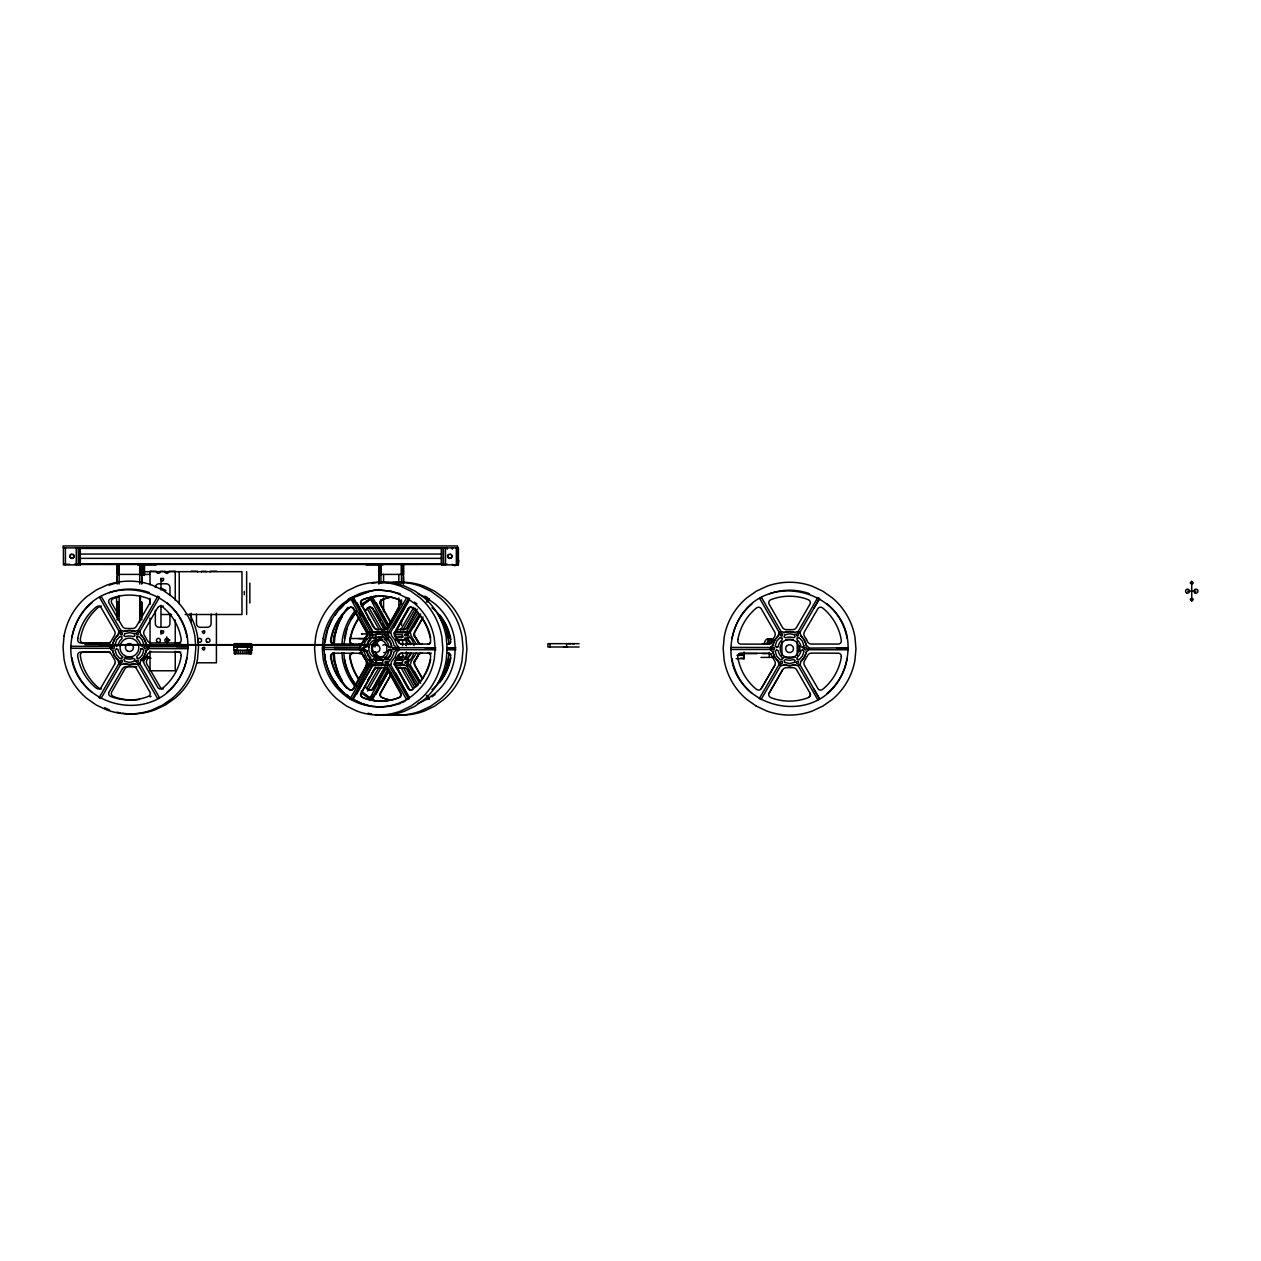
<?xml version="1.0" encoding="UTF-8"?>
<svg xmlns="http://www.w3.org/2000/svg" width="1261" height="1261" viewBox="0 0 1261 1261"><rect width="100%" height="100%" fill="white"/><g stroke="black" fill="none" stroke-linecap="round" stroke-linejoin="round"><path stroke-width="1.5" d="M117.163 576.813L117.163 583.78L117.163 564.25L117.163 574.685L119.149 574.685L119.149 564.234M139.735 564.234L139.735 574.685L141.721 574.685L141.721 564.234L141.721 583.796L141.721 576.813M378.915 576.813L378.915 583.78L378.915 564.234L378.915 574.685L380.917 574.685L380.917 564.234M401.487 564.234L401.487 574.685L403.488 574.685L403.488 564.234L403.488 583.78L403.488 576.813M550.032 646.988L550.032 643.662M566.63 646.988L566.63 643.662M744.069 658.668L744.069 652.016L744.1 658.668L736.203 658.668M71.12 646.389L71.12 648.28L110.605 648.375L110.795 645.979M148.357 646.594L148.341 648.564L187.842 648.658L187.842 646.594L148.357 646.594L148.357 648.58L148.325 646.467A3.074 3.074 0 0 0 146.497 644.639M324.55 647.508L323.179 647.397L323.179 649.399L362.38 649.714A3.121 3.011 -90 0 0 362.601 650.203M362.932 649.478L362.9 649.714A3.121 3.011 -90 0 0 363.121 650.203M396.979 649.683L396.994 647.697M780.748 665.572L778.888 664.027A3.121 3.121 0 0 1 778.51 661.915L778.573 661.678A16.992 16.992 0 0 1 772.772 651.638L772.536 651.574A3.121 3.121 0 0 1 770.676 649.714L770.912 647.082M770.676 649.714L770.534 649.179A3.121 3.121 0 0 1 772.536 645.711L772.772 645.648A16.992 16.992 0 0 1 778.573 635.607L778.51 635.371A3.121 3.121 0 0 1 779.203 632.817L779.582 632.439A3.121 3.121 0 0 1 783.585 632.439L783.759 632.612A16.992 16.992 0 0 1 795.36 632.612L795.533 632.439A3.121 3.121 0 0 1 797.535 631.698L798.087 631.745A3.121 3.121 0 0 1 799.553 632.439L799.931 632.817A3.121 3.121 0 0 1 800.609 635.371L804.329 640.115L806.583 645.711A3.074 3.074 0 0 1 808.459 647.587L808.459 649.683L847.959 649.778L847.959 647.697M324.282 647.508C324.44 630.847 332.163 614.864 344.6 603.893M324.975 642.306L327.844 628.656L332.006 619.435M364.287 647.933C361.166 653.214 360.882 643.567 364.981 650.045M372.231 636.064C369.268 627.899 366.478 641.518 372.484 633.589M372.121 647.571L372.168 647.003A9.426 9.111 -90 0 1 381.137 639.217M372.042 663.554C369.331 655.357 366.778 669.323 372.042 661.379M373.209 659.125L374.044 659.519A11.585 11.191 -90 0 0 381.689 659.519L383.265 660.449A3.121 3.011 -90 0 0 382.556 662.466L377.874 663.491L373.177 662.466A3.121 3.011 -90 0 0 372.468 660.449L373.209 659.125L376.803 659.519M383.123 663.27L375.936 662.466A3.121 3.011 -90 0 0 375.226 660.449L375.967 659.125M387.868 636.159C382.43 627.962 384.211 641.518 387.537 633.905M387.868 663.79C384.337 656.808 383.864 667.889 387.442 661.379M388.971 649.714L388.877 650.66A11.585 11.191 -90 0 1 385.062 657.517L385.046 659.393A3.121 3.011 -90 0 1 387.08 659.755L390.295 656.067L391.777 651.338A3.121 3.011 -90 0 1 390.437 649.714L388.971 649.714L391.714 649.714L391.635 650.66A11.585 11.191 -90 0 1 387.821 657.517L384.321 658.053M395.418 647.555C391.635 653.892 392.092 643.504 395.245 649.557M341.967 644.229L342.456 638.507A58.432 56.855 -90 0 1 354.893 611.112M346.933 628.672L343.875 644.229M407.429 636.174C404.056 629.381 404.166 640.225 407.208 633.605M407.902 663.901C404.229 657.328 403.946 667.384 407.004 661.394M71.909 637.388C59.283 706.775 160.446 733.429 184.342 667.51C210.256 588.083 89.184 555.644 71.909 637.388A58.432 58.432 0 0 1 91.895 602.774M333.156 644.213L333.661 638.492L337.727 625.582M334.212 644.213L334.859 636.963A66.392 64.61 -90 0 1 347.878 607.345M448.743 658.794A58.432 58.432 0 0 1 438.071 683.541L446.11 668.629L449.247 653.072M732.026 638.492C719.4 707.878 820.564 734.532 844.46 668.629C870.374 589.202 749.302 556.763 732.026 638.492A58.432 58.432 0 0 1 752.013 603.893M363.798 645.853L365.438 641.218L368.653 637.53A3.121 3.011 -90 0 0 370.687 637.893L370.671 639.768A11.585 11.191 -90 0 0 366.856 646.625L365.296 647.571A3.121 3.011 -90 0 0 363.956 645.947L366.715 645.947A3.121 3.011 -90 0 1 367.518 646.641M366.557 645.853L368.196 641.218L371.412 637.53M388.483 635.607L388.546 635.371A3.121 3.011 -90 0 0 387.884 632.817L387.505 632.439A3.121 3.011 -90 0 0 386.102 631.745L385.567 631.698A3.121 3.011 -90 0 0 383.628 632.439L383.47 632.612A16.992 16.409 -90 0 0 372.263 632.612L372.105 632.439A3.121 3.011 -90 0 0 369.631 631.745A3.074 2.979 -90 0 0 368.228 632.439L367.849 632.817A3.121 3.011 -90 0 0 367.187 635.371L367.25 635.607A16.992 16.409 -90 0 0 361.655 645.648M356.091 612.499C350.054 619.923 345.546 629.428 344.363 638.507M71.12 646.294L110.605 646.373L110.558 648.595A3.121 3.121 0 0 0 112.418 650.471L112.655 650.534A16.992 16.992 0 0 0 118.455 660.575L118.392 660.811A3.121 3.121 0 0 0 118.77 662.908L120.63 664.468M146.465 650.471L144.211 656.067L140.491 660.811A3.121 3.121 0 0 1 139.813 663.349L137.985 664.421L157.657 698.673L159.453 697.632L139.719 663.444L137.985 664.421L139.719 663.444M770.676 647.602L770.534 649.179M772.772 645.648L774.79 640.115L778.573 635.607M802.674 649.699A3.074 3.074 0 0 0 804.014 651.306L802.422 656.067L799.096 659.755A3.121 3.121 0 0 0 796.999 659.393L797.015 657.517A11.585 11.585 0 0 0 800.971 650.66L802.579 649.714M836.673 647.76L847.959 647.791L808.585 648.107A3.074 3.074 0 0 1 806.614 651.543L804.329 657.17L800.609 661.915A3.121 3.121 0 0 1 799.931 664.468L798.118 665.524A3.121 3.121 0 0 1 795.533 664.846L795.36 664.673A16.992 16.992 0 0 1 783.822 664.642L783.585 664.846A3.121 3.121 0 0 1 781.048 665.54L780.023 665.162M411.259 653.734L406.972 659.771A3.121 3.042 -90 0 0 404.923 659.408L404.923 657.533A11.585 11.27 -90 0 0 408.28 652.615M159.406 597.493L157.609 596.437L159.406 597.493L139.593 631.635L137.417 630.595A3.121 3.121 0 0 0 135.416 631.32L129.442 630.468L123.468 631.32A3.121 3.121 0 0 0 119.448 631.335L119.07 631.714A3.121 3.121 0 0 0 118.392 634.251L114.672 638.996L112.418 644.592A3.121 3.121 0 0 0 110.416 648.091M799.71 632.738L819.524 598.597L817.806 597.588L797.977 631.745L799.71 632.738L797.977 631.745M418.179 612.263L406.515 631.761L408.249 632.659L418.904 614.848M370.182 665.382L351.977 699.524L349.596 698.578L352.008 698.578M387.899 669.055L371.396 699.54L369.725 698.547L386.449 667.652M384.306 639.232L385.046 637.893A3.121 3.011 -90 0 0 387.08 637.53L390.295 641.218L391.777 645.947A3.121 3.011 -90 0 0 390.437 647.571L388.877 646.625A11.585 11.191 -90 0 0 385.062 639.768L384.306 639.232L387.821 639.768A11.585 11.191 -90 0 1 391.635 646.625M387.064 639.232L387.805 637.893A3.121 3.011 -90 0 0 388.861 637.893M387.899 627.347L399.91 605.8M404.923 639.784L404.923 637.924A3.121 3.042 -90 0 0 406.972 637.546L411.259 643.583M404.182 639.248L406.625 639.248L407.366 637.924A3.121 3.042 -90 0 0 409.415 637.546M350.337 698.547L368.937 664.846M358.124 686.583L360.031 683.163M408.438 598.597L388.435 632.644L386.717 631.745L406.783 597.588L409.557 598.597L390.469 632.644L386.954 631.745A3.121 3.011 -90 0 1 388.372 632.439L386.812 631.745A3.089 3.011 -60.9 0 1 388.23 632.439L390.642 632.817A3.121 3.011 -90 0 1 391.304 635.371L394.898 640.115L397.073 645.711A3.121 3.011 -90 0 1 398.87 647.571L398.902 647.697M375.021 664.673L374.864 664.846A3.121 3.011 -90 0 1 372.389 665.54L353.08 699.524L351.977 699.524M356.453 694.417L372.673 665.461M393.842 627.537L409.116 600.299M417.186 609.142L406.94 627.363A4.618 4.492 -90 0 1 402.558 629.633M416.713 610.797L407.413 627.363A4.618 4.492 -90 0 1 403.016 629.633L400.635 629.412M391.462 673.279L380.286 693.156A3.042 2.963 -90 0 0 381.594 697.428L383.139 697.948A52.458 51.039 -90 0 0 391.73 700.312M390.989 674.934L380.743 693.156A3.042 2.963 -90 0 0 382.067 697.428M370.718 698.547L372.641 695.126M378.426 684.881L380.349 681.476M426.454 601.875L429.292 598.612L427.369 602.017M388.735 670.6L372.389 699.54L371.396 699.54M420.638 613.934L410.061 632.659L406.515 631.761L408.328 631.761M375.731 694.433L389.192 670.6M413.403 627.552L420.134 615.636M384.731 667.132L372.594 688.585A3.058 2.963 -90 0 1 368.322 689.546L367.329 688.837A52.458 51.039 -90 0 1 364.681 686.394M385.188 667.132L373.051 688.585A3.058 2.963 -90 0 1 368.779 689.546L367.786 688.837A52.458 51.039 -90 0 1 365.138 686.394M423.018 616.976L414.601 631.824A4.492 4.382 -90 0 0 414.806 636.679L417.375 641.297A4.618 4.492 -90 0 0 421.489 644.072M422.53 618.631L415.058 631.824A4.492 4.382 -90 0 0 415.263 636.679L417.832 641.297A4.618 4.492 -90 0 0 421.946 644.072M409.683 607.455L398.208 627.347A4.618 4.618 0 0 1 396.663 628.94M372.72 689.83L377.512 681.539M769.163 693.14L782.561 669.938A4.618 4.618 0 0 1 787.085 667.668L792.397 667.684A4.492 4.492 0 0 1 796.7 669.938L809.988 693.14A3.058 3.058 0 0 1 808.632 697.428L807.497 697.948A52.458 52.458 0 0 1 771.622 697.948L770.518 697.412A3.042 3.042 0 0 1 769.163 693.156L782.561 669.954M99.272 697.459L119.023 663.27L120.741 664.263L100.99 698.484L99.241 697.428L100.234 698.137M400.572 630.122L413.766 607.361M366.636 688.758L378.883 667.636M367.629 691.012L381.452 667.164M403.268 629.412L415.5 608.354M779.14 664.389L780.811 665.461L779.14 664.389L759.327 698.531L761.029 699.54M761.045 699.524L780.811 665.461M813.849 608.354L819.524 598.597M367.692 680.325L369.615 677.015M371.538 673.721L375.384 667.116M761.25 688.585L774.695 665.493A4.492 4.492 0 0 0 774.49 660.638L771.842 656.004A4.618 4.618 0 0 0 767.618 653.23L740.837 653.23A3.042 3.042 0 0 0 737.795 656.54L737.906 657.753A52.458 52.458 0 0 0 755.843 688.837L756.868 689.546A3.058 3.058 0 0 0 761.25 688.585L774.695 665.477M149.019 656.713L147.174 659.503A4.492 4.492 0 0 0 146.97 664.358L160.415 687.466A3.058 3.058 0 0 0 163.221 688.963M335.079 615.258L336.971 612.483M356.579 611.112L351.125 619.45M365.296 638.57L366.431 636.978A4.618 4.461 -90 0 0 366.699 631.934L353.774 608.732A3.042 2.932 -90 0 0 349.533 607.77L348.572 608.464A52.458 50.661 -90 0 0 331.249 639.532L331.139 640.777A3.058 2.948 -90 0 0 334.07 644.087M387.663 651.196L387.474 651.464A3.988 3.846 -90 0 1 383.754 652.489M447.419 549.118L446.914 547.904M387.458 665.398L390.642 664.468A3.121 3.011 -90 0 0 391.304 661.915L394.898 657.17L397.073 651.574A3.121 3.011 -90 0 0 398.87 649.714L398.886 647.697L396.837 647.697L396.837 649.683L435.833 649.778M418.211 685.117L406.625 665.572L410.219 664.484A3.121 3.042 -90 0 0 410.897 661.93L416.351 653.009M370.829 632.738L372.484 631.745L353.506 597.509L344.348 603.893L337.649 611.081M340.234 608.685L343.701 605.091M372.263 664.673L372.105 664.846A3.121 3.011 -90 0 1 369.631 665.54L369.126 665.398A3.121 3.011 -90 0 1 367.849 664.468L367.55 664.027A3.121 3.011 -90 0 1 367.187 661.915L367.25 661.678A16.992 16.409 -90 0 1 361.655 651.638M361.245 606.305L371.932 598.061M361.481 606.305L363.814 603.909M361.702 606.305L363.594 603.909M406.862 665.524L408.454 664.579L406.625 665.572L408.454 665.54M352.355 598.518L353.915 597.556L352.292 597.556L370.45 631.745L368.732 632.644L372.484 631.745M135.305 663.538A16.992 16.992 0 0 1 123.704 663.538L123.468 663.743A3.121 3.121 0 0 1 120.93 664.421L119.905 664.058M69.654 564.298L63.917 564.298M80.089 564.282L74.367 564.282M447.403 564.282L441.823 564.392M346.081 603.01L348.493 601.245M369.079 632.439L370.466 631.761L368.779 632.738L350.716 598.518L352.292 597.556M368.496 659.866L368.653 659.755A3.121 3.011 -90 0 1 370.687 659.393L370.671 657.517A11.585 11.191 -90 0 1 366.856 650.66L365.296 649.714A3.121 3.011 -90 0 1 363.956 651.338L366.872 658.195L368.496 659.866L371.412 659.755M408.028 699.02L406.751 699.776L386.828 665.556L388.656 664.547M361.907 603.909L374.091 596.122M365.264 603.026L368.464 600.394M371.491 598.549L373.272 597.541L370.135 598.534L386.575 629.192M404.182 658.069L407.382 657.533A11.585 11.27 -90 0 0 410.723 652.615M431.971 689.546L432.949 688.837A52.458 51.039 -90 0 0 450.398 657.769L450.508 656.524A3.058 2.963 -90 0 0 447.56 653.214M427.873 699.035L429.323 698.752M431.908 696.844L435.092 694.559M119.464 631.32L121.466 630.595M779.582 632.439L781.584 631.698M371.585 598.534L373.177 597.572M429.465 698.767L427.211 699.429M99.635 597.399L101.258 596.453L121.024 630.626L119.291 631.635L99.556 597.446M761.392 597.556L759.752 598.518L779.424 632.738L781.142 631.745L761.486 597.509M813.881 688.995L819.508 698.783L799.837 664.547L798.118 665.556L817.774 699.776L819.571 698.736M406.767 665.54L408.454 664.579M119.164 631.619L120.898 630.642M779.282 632.738L781.016 631.761M799.837 664.547L798.118 665.524A3.074 3.074 0 0 0 799.553 664.846M373.224 638.161L374.044 637.767A11.585 11.191 -90 0 1 381.689 637.767L383.265 636.837A3.121 3.011 -90 0 1 382.556 634.819L377.874 633.794L373.177 634.819A3.121 3.011 -90 0 1 372.468 636.837L373.224 638.161L376.803 637.767M363.798 651.433L366.715 651.338A3.121 3.011 -90 0 0 367.518 650.644M401.597 702.74L405.191 701.132M371.727 597.572L387.553 626.875M417.895 703.559L426.88 699.256L434.998 693.424A58.432 56.855 -90 0 0 454.449 658.809L455.316 648.658L454.449 638.507A58.432 56.855 -90 0 0 434.998 603.909L426.88 598.061L417.895 593.758M150.043 696.813L151.147 696.308M803.951 645.947L802.422 641.218L799.096 637.53A3.121 3.121 0 0 1 796.999 637.893L797.015 639.768A11.585 11.585 0 0 1 800.971 646.625L802.579 647.571M187.794 646.688L176.556 646.641M380.885 590.211C378.395 585.372 318.056 611.112 368.18 591.976M373.161 634.63L383.123 634.015M361.655 645.648L361.418 645.711A3.121 3.011 -90 0 0 359.621 647.571A3.074 2.979 -90 0 0 359.495 649.179L359.621 649.714A3.121 3.011 -90 0 0 361.418 651.574L361.655 651.638M385.472 665.036L376.219 665.004M368.18 705.309L361.324 703.543L370.829 706.176L380.617 707.074L390.421 706.176L400.178 703.543M404.497 665.051L395.702 665.036M783.759 632.612L789.559 631.588L795.36 632.612M795.36 664.673L789.559 665.698L783.759 664.673M452.636 547.92L452.132 549.134M457.16 558.387C461.053 560.467 457.049 568.821 452.116 564.298M1191.74 581.368C1186.711 584.615 1196.784 584.615 1191.74 581.368L1191.74 600.961C1196.784 597.714 1186.711 597.714 1191.74 600.961M372.389 631.745L372.925 631.698A3.121 3.011 -90 0 1 374.864 632.439M395.182 634.031L402.417 634.85A3.121 3.042 -90 0 0 403.126 636.852L401.534 637.782A11.585 11.27 90 0 0 395.733 637.246M402.653 663.286L395.402 662.482A3.121 3.042 -90 0 0 394.693 660.465M401.093 629.412L397.373 629.617A4.492 4.382 -90 0 1 396.553 629.617A4.492 4.382 -90 0 0 397.83 629.617M399.642 667.904L403.347 667.7L414.585 687.371M786.722 629.617L792.05 629.633A4.618 4.618 0 0 0 796.558 627.363L809.956 604.145A3.042 3.042 0 0 0 808.6 599.873L807.497 599.353A52.458 52.458 0 0 0 771.622 599.369L770.503 599.905A3.058 3.058 0 0 0 769.131 604.161L782.419 627.379A4.492 4.492 0 0 0 786.722 629.602M369.741 698.562L371.238 698.594M175.106 643L180.827 642.984M568.585 643.662L570.934 643.662M574.543 643.662L572.431 643.662M563.557 646.988L564.55 646.988M567.466 646.988L566.536 646.988M110.085 651.984L83.368 652.079A3.058 3.058 0 0 0 80.341 655.405L80.452 656.634A52.458 52.458 0 0 0 98.39 687.718L99.383 688.411A3.042 3.042 0 0 0 101.369 688.947M566.946 646.988L566.063 646.988M744.1 658.636L740.774 657.99M441.539 564.912L441.539 547.904L441.46 564.912L458.326 564.881L458.326 547.889L63.444 547.889L63.428 564.912L80.294 564.881L80.294 547.889M80.294 548.267L441.476 548.267M80.294 548.44L441.476 548.44M80.294 554.052L441.476 554.052M80.294 558.355L441.476 558.355M80.294 563.982L441.476 563.982M80.294 564.298L441.476 564.14M80.294 564.408L441.476 564.471M137.638 564.944L156.096 564.944M366.131 564.944L382.997 564.944M191.183 571.186L197.599 571.343A1.986 1.986 0 0 0 197.662 571.864M216.419 571.186L210.02 571.343A1.986 1.986 0 0 1 209.941 571.864M140.144 571.674L241.986 571.674L241.986 614.501L185.115 614.501M119.149 574.401L139.735 574.401M140.397 574.401L149.76 574.401M380.917 574.401L401.487 574.401M380.617 590.211L390.689 591.11M1187.531 591.157L1195.964 591.157M400.178 593.742L390.421 591.11M375.999 596.122L372.168 598.061M424.736 596.122L427.542 597.572M350.716 598.518L351.992 598.534L353.726 601.938M370.135 598.534L372.72 597.572L389.066 626.622M161.723 614.501L171.528 614.501M376.676 632.218L384.952 632.187M396.127 632.234L404.686 632.202M406.736 631.777L406.641 631.761A3.121 3.042 -90 0 1 408.17 632.455L406.609 631.777A3.089 3.042 -56.8 0 1 408.044 632.455L410.219 632.833A3.121 3.042 -90 0 1 410.897 635.386L416.366 644.371M358.691 638.602L366.762 638.696M770.676 638.823A6.636 3.815 -90 0 0 766.987 643.74L764.276 643.74A6.636 3.815 -90 0 1 767.949 638.823L771.653 639.043L773.371 640.761M767.949 638.823L771.653 639.043M772.583 639.705L768.942 639.043M396.206 639.91L406.326 639.91L406.326 645.742M785.745 639.894L793.374 639.894M166.736 640.115L169.936 640.115M110.148 642.952L83.368 642.952A3.042 3.042 0 0 1 80.341 639.642L80.452 638.429A52.458 52.458 0 0 1 98.39 607.345L99.398 606.636A3.058 3.058 0 0 1 101.4 606.1M234.278 643.677L251.506 643.677L251.506 647.003M358.959 643.677L362.238 643.677M579.098 643.677L547.889 643.662L547.889 646.988L579.098 647.003M762.369 643.662L771.228 643.662M429.402 644.072L401.818 644.056A4.618 4.461 90 0 1 397.735 641.282L395.182 636.663A4.492 4.35 -90 0 1 394.977 631.808L407.965 608.716A3.058 2.948 -90 0 1 412.205 607.755L413.198 608.464A52.458 50.661 -90 0 1 430.521 639.532L430.616 640.746A3.042 2.932 -90 0 1 427.7 644.056M84.897 644.655L377.717 644.655M98.563 644.812L361.087 644.812M388.971 647.571L391.714 647.571M323.179 649.399L324.518 649.494M362.348 649.478L334.086 649.415M364.019 649.352L364.996 649.982L364.161 649.557M398.886 649.683L396.837 649.683L396.837 647.697L435.077 647.776M175.09 652.11L180.827 652.11M343.859 652.867C344.269 663.901 348.808 675.943 356.091 684.818M362.474 653.245L333.55 653.23A3.042 2.932 -90 0 0 330.634 656.54L330.729 657.753A52.458 50.661 -90 0 0 348.052 688.821L349.045 689.531A3.058 2.948 -90 0 0 353.285 688.569L366.273 665.477A4.492 4.35 -90 0 0 366.068 660.622L363.515 656.004A4.618 4.461 -90 0 0 359.432 653.23M358.959 653.639L362.238 653.639M739.104 653.624L757.026 653.624M762.369 653.624L771.228 653.624M736.976 655.342L744.069 655.342L739.119 653.687M124.76 657.391L132.247 657.391M146.008 657.391L149.76 657.391M377.386 657.391L384.763 657.391M397.042 657.391L402.606 657.391L402.606 653.497M783.838 657.391L795.297 657.391M396.931 657.407L406.326 657.407L406.326 653.513M761.014 657.407L774.301 657.407M785.745 657.407L793.374 657.407M147.222 658.163L151.036 658.163M325.054 658.794C327.387 671.561 335.678 685.464 344.348 693.392C331.643 682.169 324.313 665.556 324.187 648.643M344.363 658.809C345.64 668.377 350.416 678.292 356.579 686.22M407.114 659.881L409.573 659.881M197.015 662.797L216.419 662.797L216.419 613.256M373.161 662.655L375.92 662.655M372.216 665.382L369.363 665.162L370.056 665.572M361.245 691.012L364.051 693.424M348.919 696.702L346.381 694.496M352.922 699.24L361.844 703.543M363.594 693.424L371.932 699.256M353.159 699.571L351.488 698.578L353.584 699.54M371.711 699.256L372.673 699.603M375.683 701.053L370.781 698.594L372.436 699.603M564.739 646.988L565.858 646.988M323.179 647.397L360.52 647.476M447.324 647.776L454.985 647.791M446.788 649.778L455.899 649.793M360.599 644.135L333.55 644.087A3.058 2.948 -90 0 1 330.618 640.777L330.729 639.532A52.458 50.661 -90 0 1 348.052 608.464L349.029 607.77A3.042 2.932 -90 0 1 353.253 608.732L366.194 631.934A4.618 4.461 -90 0 1 365.911 636.978L363.326 641.581A4.492 4.35 -90 0 1 359.369 644.182M334.086 647.429L360.378 647.492M424.989 647.76L435.865 647.791M446.804 647.776L455.915 647.807M431.294 653.151L401.881 653.103A4.492 4.35 -90 0 0 397.924 655.704L395.339 660.307A4.618 4.461 -90 0 0 395.056 665.351L407.997 688.553A3.042 2.932 -90 0 0 412.221 689.515L413.198 688.821A52.458 50.661 -90 0 0 430.521 657.753L430.616 656.508A3.058 2.948 -90 0 0 427.7 653.198M362.396 633.92L361.418 633.92L367.723 633.952M349.707 638.507L366.919 638.586M402.653 634.031L395.402 634.85A3.121 3.042 -90 0 1 395.008 636.411M395.182 663.286L402.417 662.482A3.121 3.042 -90 0 1 403.126 660.465L401.534 659.55A11.585 11.27 -90 0 1 395.733 660.07M457.333 547.92L458.074 553.343L457.176 554.036M400.1 667.904L397.719 667.684A4.618 4.492 -90 0 0 396.427 667.731A4.618 4.492 -90 0 1 398.177 667.684M381.121 629.397L383.029 629.617A4.618 4.461 -90 0 0 387.379 627.347L400.32 604.145A3.042 2.932 -90 0 0 399.028 599.873L397.956 599.353A52.458 50.661 -90 0 0 363.294 599.353L362.206 599.873A3.058 2.948 -90 0 0 360.898 604.161L373.729 627.347A4.492 4.35 -90 0 0 377.89 629.602L383.533 629.617A4.618 4.461 -90 0 0 387.663 627.726M380.649 667.889L378.741 667.668A4.618 4.461 -90 0 0 374.375 669.938L361.45 693.14A3.042 2.932 -90 0 0 362.742 697.412M146.465 644.592L144.211 638.996L140.491 634.251A3.121 3.121 0 0 0 139.813 631.714L139.419 631.32A3.121 3.121 0 0 0 137.969 630.642L157.688 596.485L158.65 596.926M123.641 663.57L129.442 664.594L135.416 663.743A3.121 3.121 0 0 0 139.435 663.727M161.109 588.067L165.963 590.526M104.616 707.689L109.549 709.975M756.222 706.065L766.704 710.999A66.392 66.392 0 0 0 812.116 711.109L822.613 706.223L832.118 699.603A66.392 66.392 0 0 0 854.926 660.354L855.951 648.8L854.974 637.278A66.392 66.392 0 0 0 832.37 597.903L822.897 591.22L812.431 586.302A66.392 66.392 0 0 0 767.003 586.207L756.505 591.078L747.016 597.698A66.392 66.392 0 0 0 724.208 636.963L723.168 648.501L724.145 660.023A66.392 66.392 0 0 0 746.764 699.414L756.222 706.081M401.329 640.052L400.825 639.8A9.426 9.174 -90 0 0 396.096 639.374M380.79 657.501L378.048 655.862A9.426 9.111 -90 0 1 375.337 651.874M361.576 703.543L352.67 699.24L344.348 693.392M139.64 631.54L137.859 630.626A3.089 3.074 30 0 1 139.419 631.32M370.766 699.603L361.907 693.424M386.717 631.745L388.23 632.439M426.628 597.604L428.299 598.612M119.023 663.27L120.678 664.358M431.956 607.77L432.949 608.48A52.458 51.039 -90 0 1 450.398 639.548L450.508 640.761A3.042 2.963 -90 0 1 447.56 644.072M406.625 639.248L407.382 639.784A11.585 11.27 -90 0 1 410.723 644.702M397.593 656.193L399.91 657.517A9.426 9.174 -90 0 0 401.455 657.943M363.814 693.424L371.002 698.594M414.475 602.127L416.902 603.893M778.573 661.678L774.79 657.17L772.772 651.638M428.267 698.799L426.423 695.52M118.455 660.575L114.672 656.067L112.655 650.534M383.47 664.673L383.628 664.846A3.121 3.011 -90 0 0 386.102 665.54A3.074 2.979 -90 0 0 387.505 664.846L387.884 664.468A3.121 3.011 -90 0 0 388.546 661.915L388.483 661.678A16.992 16.409 -90 0 0 394.078 651.638L394.315 651.574A3.121 3.011 -90 0 0 396.112 649.714A3.074 2.979 -90 0 0 396.238 648.107L396.112 647.571A3.121 3.011 -90 0 0 394.315 645.711L394.078 645.648A16.992 16.409 -90 0 0 388.42 635.576M371.254 659.866L368.196 656.067L366.557 651.433M437.898 613.871L446.11 628.656L449.263 644.434M335.079 682.028L336.971 684.802M806.488 639.485L804.644 636.663A4.492 4.492 0 0 1 804.423 631.824L817.869 608.716A3.058 3.058 0 0 1 822.267 607.755L823.275 608.48A52.458 52.458 0 0 1 841.213 639.548L841.323 640.761A3.042 3.042 0 0 1 838.297 644.072L811.501 644.056A4.618 4.618 0 0 1 807.276 641.282L806.488 639.469M408.312 664.579L418.936 682.5M388.498 664.547L408.391 698.752M367.645 617.023L369.568 620.333M371.475 623.643L373.382 626.953M117.446 612.972L111.709 603.042A3.042 3.042 0 0 1 113.049 598.754L114.168 598.25A52.458 52.458 0 0 1 119.417 596.642M368.732 607.298L381.847 630.122M367.014 608.291L379.183 629.475M400.683 667.179L412.851 688.364M374.564 610.797L380.27 620.727M382.162 624.037L384.053 627.347M409.73 689.814L398.35 669.938A4.492 4.492 0 0 0 396.521 668.172M375.983 638.161L375.226 636.837A3.121 3.011 -90 0 0 375.936 634.819L375.92 634.63M422.593 678.623L415.137 665.367A4.618 4.492 -90 0 1 415.421 660.323L418.021 655.72A4.492 4.382 -90 0 1 422.009 653.119M422.12 678.623L414.68 665.367A4.618 4.492 -90 0 1 414.964 660.323L417.564 655.72A4.492 4.382 -90 0 1 421.552 653.119M384.195 628.64L373.02 608.748A3.042 2.963 -90 0 0 368.748 607.786L367.786 608.48A52.458 51.039 -90 0 0 365.138 610.923M384.668 630.295L372.562 608.748A3.042 2.963 -90 0 0 368.291 607.786L367.329 608.48A52.458 51.039 -90 0 0 364.681 610.923M376.141 602.663L388.577 624.92M414.428 671.404L420.165 681.665M410.124 664.579L420.638 683.383M427.321 695.347L429.26 698.799M372.09 600.236L373.997 603.656M390.878 622.398L380.712 604.177A3.058 2.963 -90 0 1 382.036 599.905M390.421 622.398L380.255 604.177A3.058 2.963 -90 0 1 381.579 599.905L383.139 599.369A52.458 51.039 -90 0 1 391.73 597.005M416.776 686.52L407.539 669.954A4.492 4.382 -90 0 0 404.182 667.715M416.319 686.52L407.082 669.954A4.492 4.382 -90 0 0 402.889 667.7M406.625 658.069L407.366 659.408A3.121 3.042 -90 0 1 409.415 659.771M356.863 602.648L373.004 631.745M395.828 673.106L409.1 697.034M390.532 664.547L409.51 698.752M359.432 612.2L361.324 615.62M388.041 669.938L399.958 691.469M387.08 658.053L387.805 659.393A3.121 3.011 -90 0 1 388.861 659.393M337.727 671.703L333.661 658.794L333.14 652.851M364.035 656.004L364.792 657.816M370.529 635.607L370.466 635.371A3.121 3.011 -90 0 1 370.419 634.819M370.009 635.607L369.946 635.371A3.121 3.011 -90 0 1 369.899 634.819M808.585 648.107L808.459 649.683L808.49 647.697M341.952 652.867L342.456 658.809A58.432 56.855 -90 0 0 354.893 686.22M324.928 654.333L325.306 658.794M334.197 652.851L334.796 660.023A66.392 64.61 -90 0 0 346.539 688.175M799.852 645.727L799.852 651.559M797.204 641.833L797.204 655.452M781.93 641.833L781.93 655.452M769.32 652.426L769.32 657.407M458.326 547.904L458.326 564.912M457.538 547.936L457.538 545.95L63.16 545.95L63.16 547.936M456.34 547.904L456.34 564.912M445.511 547.904L445.511 564.912M443.525 547.904L443.525 564.912M418.242 564.298L401.234 564.298M402.606 639.894L402.606 645.727M401.487 563.509L401.487 582.661M401.487 599.937L401.487 603.861M401.487 620.018L401.487 625.472M398.839 574.401L398.839 582.251M398.839 597.966L398.839 609.757M383.565 574.401L383.565 582.251M383.565 597.966L383.565 611.727M380.917 563.73L380.917 582.661M380.917 599.937L380.917 605.832M377.386 641.833L377.386 645.727M375.51 641.628L375.51 645.096M375.51 652.079L375.51 655.625M366.368 660.228L366.368 665.903M318.639 564.298L301.647 564.298M251.506 650.313L251.506 653.639L234.278 653.639L234.499 650.313M251.16 643.677L251.286 647.003M251.286 650.313L251.16 653.639M250.876 643.677L250.876 647.003M250.876 650.313L250.876 653.639M250.655 643.677L250.529 647.003M250.529 650.313L250.655 653.639M250.513 643.677L250.513 653.639M249.851 583.134L249.851 603.042M249.883 643.677L249.883 647.003M249.883 650.313L249.883 653.639M249.646 650.313L249.646 653.639M248.622 643.677L248.622 647.003M248.622 650.313L248.622 653.639M247.471 647.003L247.471 650.313M246.935 643.677L246.935 647.003M246.935 650.313L246.935 653.639M246.636 571.674L246.636 614.501M244.965 643.677L244.965 647.003M244.965 650.313L244.965 653.639M244.303 591.425L244.303 594.751M242.821 643.677L242.821 647.003M242.821 650.313L242.821 653.639M240.662 643.677L240.662 647.003M240.662 650.313L240.662 653.639M238.644 643.677L238.644 647.003M238.644 650.313L238.644 653.639M237.21 647.003L237.21 650.313M236.879 643.677L236.879 647.003M236.879 650.313L236.879 653.639M235.523 643.677L235.523 647.003M235.523 650.313L235.523 653.639M235.129 643.677L235.129 647.003M235.129 650.313L235.271 653.639M234.909 643.677L234.909 647.003M234.909 650.313L234.909 653.639M234.625 643.677L234.625 647.003M234.625 650.313L234.625 653.639M234.499 643.677L234.278 647.003M219.02 564.298L202.028 564.298M211.107 614.107L211.107 623.628A3.657 3.657 0 0 1 207.45 627.284L200.152 627.284A3.657 3.657 0 0 1 196.495 623.628L196.495 614.107M191.183 613.256L191.183 621.862M179.235 571.674L179.235 603.798M175.247 600.472L175.247 571.186L168.848 571.343A1.986 1.986 0 0 1 166.862 573.329A1.986 1.986 0 0 1 164.86 571.343L160.415 571.343A1.986 1.986 0 0 1 158.429 573.329A1.986 1.986 0 0 1 156.427 571.343L150.027 571.186L150.027 584.852M175.247 620.002L175.247 643.425M175.247 651.243L175.247 670.773L150.027 670.773L150.027 651.243M169.951 595.066L169.951 587.453A3.657 3.657 0 0 0 166.294 583.796L158.996 583.796A3.657 3.657 0 0 0 155.339 587.453M169.951 614.107L169.951 623.628A3.657 3.657 0 0 1 166.294 627.284L158.996 627.284A3.657 3.657 0 0 1 155.339 623.628L155.339 610.292M166.736 636.915L166.736 642.826M160.982 578.263L160.982 589.912M160.982 605.28L160.982 626.843M160.982 630.374L160.982 634.236M150.027 598.25L150.027 604.382M150.027 618.048L150.027 643.425M144.384 575.489L144.384 564.108L144.384 574.669L142.383 574.669L142.383 564.093L142.383 575.489M141.721 601.986L141.721 620.018M140.397 595.633L140.397 601.418M139.735 563.793L139.735 584.048M139.735 595.633L139.735 622.65M119.432 564.298L102.44 564.298M119.149 563.572L119.149 584.048M119.149 595.633L119.149 620.711M117.163 601.986L117.163 620.018M116.595 598.061L116.595 603.042M110.605 646.373L110.605 648.375M80.215 547.889L80.215 564.881M78.229 547.889L78.229 564.881M76.259 547.889L76.259 564.881M65.43 547.889L65.43 564.881M139.404 699.477A52.458 52.458 0 0 1 114.168 696.813L113.033 696.293A3.058 3.058 0 0 1 111.677 692.005L124.949 668.819A4.492 4.492 0 0 1 129.268 666.58L134.58 666.549A4.618 4.618 0 0 1 136.771 666.833M122.632 713.253A66.392 66.392 0 0 0 154.961 709.864L165.443 704.946L174.901 698.279A66.392 66.392 0 0 0 197.52 658.904L198.497 647.366L197.457 635.843A66.392 66.392 0 0 0 189.513 614.186M120.725 712.938A66.392 66.392 0 0 1 116.958 712.181M109.234 585.199A66.392 66.392 0 0 1 118.518 582.535M160.667 607.282A3.042 3.042 0 0 1 163.252 606.115M143.155 660.811A3.121 3.121 0 0 1 143.155 661.883M201.508 571.864A1.986 1.986 0 0 0 201.587 571.343L206.032 571.343A1.986 1.986 0 0 0 206.095 571.864M768.769 643.804A3.326 1.907 -90 0 1 770.187 640.588A3.326 1.907 -90 0 1 772.315 642.133M768.453 640.588A3.326 1.907 -90 0 1 769.856 643.804M809.988 693.124A3.058 3.058 0 0 1 808.632 697.412M780.512 665.398A3.121 3.121 0 0 1 779.203 664.468M806.346 651.638A16.992 16.992 0 0 1 800.546 661.678M802.674 647.587A3.074 3.074 0 0 1 804.014 645.979M800.499 635.576A16.992 16.992 0 0 1 806.299 645.616M798.087 631.745A3.089 3.074 30 0 1 799.553 632.439M847.108 658.794A58.432 58.432 0 0 1 827.121 693.392M752.013 693.392A58.432 58.432 0 0 1 732.026 658.794M769.573 593.742A58.432 58.432 0 0 1 809.546 593.742M827.121 603.893A58.432 58.432 0 0 1 847.108 638.492M150.674 651.511A3.988 3.988 0 0 1 149.649 651.385M149.649 643.677A3.988 3.988 0 0 1 150.674 643.551M71.294 554.146A2.159 2.159 0 0 0 69.891 555.786L69.859 556.353A2.159 2.159 0 0 0 71.593 558.308L72.161 558.339A2.159 2.159 0 0 0 74.115 556.59L74.147 556.054A2.159 2.159 0 0 0 74.036 555.486M72.949 554.241A2.159 2.159 0 0 1 73.784 554.982M448.806 554.257A2.159 2.159 0 0 0 447.608 556.054L447.655 556.59A2.159 2.159 0 0 0 449.594 558.355L450.161 558.324A2.159 2.159 0 0 0 451.911 556.353L451.895 555.802A2.159 2.159 0 0 0 450.461 554.162M398.744 714.609A66.392 66.392 0 0 1 383.328 714.561M379.829 583.228A66.392 66.392 0 0 1 402.889 583.291M120.394 664.279A3.121 3.121 0 0 1 119.07 663.349M146.229 650.518A16.992 16.992 0 0 1 140.428 660.575M123.704 631.588A16.992 16.992 0 0 1 135.305 631.588M140.428 634.551A16.992 16.992 0 0 1 146.229 644.607M148.467 646.988A3.074 3.074 0 0 1 146.497 650.424M112.655 644.607A16.992 16.992 0 0 1 118.455 634.551M186.975 657.675A58.432 58.432 0 0 1 167.004 692.289M91.895 692.289A58.432 58.432 0 0 1 71.909 657.675M109.455 592.623A58.432 58.432 0 0 1 149.428 592.623M167.004 602.774A58.432 58.432 0 0 1 186.975 637.388M391.273 700.312A52.458 51.039 -90 0 1 382.682 697.948M358.833 679.49A52.458 51.039 -90 0 1 349.864 657.769L349.77 656.555A3.042 2.963 -90 0 1 352.717 653.245M358.833 617.827A52.458 51.039 -90 0 0 349.864 639.548L349.754 640.793A3.058 2.963 -90 0 0 352.717 644.103M382.682 599.369A52.458 51.039 -90 0 1 391.273 597.005M391.209 583.244A66.392 64.61 -90 0 1 424.516 586.333L434.714 591.251L443.935 597.903A66.392 64.61 -90 0 1 465.94 637.294L466.885 648.832L465.876 660.354A66.392 64.61 -90 0 1 443.683 699.619L434.446 706.239L424.216 711.109A66.392 64.61 -90 0 1 394.614 714.593M387.395 583.244A66.392 64.61 -90 0 1 420.701 586.333L430.899 591.251L440.105 597.903A66.392 64.61 -90 0 1 462.109 637.294L463.071 648.832L462.062 660.354A66.392 64.61 -90 0 1 439.868 699.619L430.616 706.239L420.402 711.109A66.392 64.61 -90 0 1 390.784 714.593M413.734 635.623A16.992 16.535 -90 0 1 418.636 642.826M418.636 654.427A16.992 16.535 -90 0 1 413.734 661.631M405.632 643.945A9.426 9.174 -90 0 1 406.31 645.443M406.31 651.89A9.426 9.174 -90 0 1 405.632 653.371M403.583 655.878A9.426 9.174 -90 0 1 396.096 657.943M402.18 657.943A9.426 9.174 -90 0 1 397.451 657.517M394.803 665.461A16.992 16.535 -90 0 0 403.331 664.689L403.488 664.862A3.121 3.042 -90 0 0 405.979 665.556M406.326 641.218A11.585 11.27 -90 0 1 408.28 644.702M394.803 631.871A16.992 16.535 -90 0 1 403.331 632.628L403.488 632.455A3.121 3.042 -90 0 1 405.443 631.729L405.979 631.777A3.121 3.042 -90 0 1 407.398 632.455L407.776 632.833A3.121 3.042 -90 0 1 408.438 635.386L408.375 635.623A16.992 16.535 -90 0 1 414.018 645.664M413.277 654.427A16.992 16.535 -90 0 1 408.375 661.631L408.438 661.93A3.121 3.042 -90 0 1 407.776 664.484L407.398 664.862A3.074 2.995 -90 0 1 405.995 665.54M404.907 635.386A3.121 3.042 -90 0 1 404.86 634.85M405.947 632.455A3.121 3.042 -90 0 1 407.902 631.729M401.723 657.943A9.426 9.174 -90 0 1 398.539 657.943M403.993 659.55A11.585 11.27 -90 0 1 398.177 660.07M398.177 637.246A11.585 11.27 -90 0 1 402.086 637.246M439.695 614.942A52.458 51.039 -90 0 1 450.855 639.548M450.855 657.769A52.458 51.039 -90 0 1 439.695 682.374M359.306 679.49A52.458 51.039 -90 0 1 350.322 657.769L350.227 656.555A3.042 2.963 -90 0 1 353.175 653.245M359.306 617.827A52.458 51.039 -90 0 0 350.322 639.548L350.227 640.793A3.058 2.963 -90 0 0 353.175 644.103M450.823 642.007A3.042 2.963 -90 0 1 448.018 644.072M407.902 665.603A3.121 3.042 -90 0 1 406.373 665.178M402.558 660.07A11.585 11.27 -90 0 1 398.634 660.07M400.588 637.073A11.585 11.27 -90 0 1 402.558 637.246M448.018 653.214A3.058 2.963 -90 0 1 450.823 655.279M400.872 693.124A3.058 2.948 -90 0 1 399.564 697.412L398.476 697.932A52.458 50.661 -90 0 1 363.814 697.932L362.222 697.412A3.042 2.932 -90 0 1 360.93 693.14L373.871 669.938A4.618 4.461 -90 0 1 378.221 667.668L383.88 667.684A4.492 4.35 -90 0 1 387.821 669.575M363.294 697.932A52.458 50.661 -90 0 0 397.956 697.932L399.043 697.412A3.058 2.948 -90 0 0 400.352 693.124L387.521 669.938A4.492 4.35 -90 0 0 383.36 667.684M372.058 583.228A66.392 64.138 -90 0 1 405.112 586.302L415.232 591.22L424.374 597.887A66.392 64.138 -90 0 1 446.221 637.278L447.166 648.8L446.158 660.338A66.392 64.138 -90 0 1 424.137 699.603L414.964 706.223L404.813 711.094A66.392 64.138 -90 0 1 375.415 714.561M371.743 713.994A66.392 64.138 -90 0 1 368.086 713.206M399.374 642.811A16.992 16.409 -90 0 0 394.504 635.607L394.567 635.371A3.121 3.011 -90 0 0 393.905 632.817M399.374 654.475A16.992 16.409 -90 0 1 394.504 661.678L394.567 661.915A3.121 3.011 -90 0 1 393.905 664.468M381.137 658.069A9.426 9.111 -90 0 1 378.032 657.501L375.289 655.862A9.426 9.111 -90 0 1 372.168 650.282M382.209 657.927A9.426 9.111 -90 0 1 377.512 657.501L374.769 655.862A9.426 9.111 -90 0 1 371.664 650.282L371.664 647.003A9.426 9.111 -90 0 1 382.209 639.359M383.517 664.642A16.992 16.409 -90 0 1 372.326 664.642M385.503 635.891A3.121 3.011 -90 0 1 385.314 634.819M386.386 632.439A3.121 3.011 -90 0 1 387.805 631.745M378.678 637.231A11.585 11.191 -90 0 1 384.447 637.767M384.447 659.519A11.585 11.191 -90 0 1 378.678 660.055M418.794 613.555A52.458 50.661 -90 0 0 413.703 608.464L412.725 607.755A3.058 2.948 -90 0 0 408.485 608.716L395.497 631.808A4.492 4.35 -90 0 0 395.702 636.663L398.255 641.282A4.618 4.461 -90 0 0 402.338 644.056M419.945 614.927A52.458 50.661 -90 0 1 430.695 637.735M430.695 659.55A52.458 50.661 -90 0 1 425.02 674.871M424.106 676.432A52.458 50.661 -90 0 1 419.945 682.359M430.631 642.747A3.042 2.932 -90 0 1 428.204 644.056M363.846 641.581A4.492 4.35 -90 0 1 363.42 642.306M362.569 643.236A4.492 4.35 -90 0 1 361.875 643.693M361.103 644.008A4.492 4.35 -90 0 1 359.889 644.182M387.805 665.54A3.121 3.011 -90 0 1 386.828 665.162M383.076 660.055A11.585 11.191 -90 0 1 379.198 660.055M381.137 637.057A11.585 11.191 -90 0 1 383.076 637.231M376.267 661.394A3.121 3.011 -90 0 1 376.409 661.915M374.943 665.162A3.121 3.011 -90 0 1 373.429 665.587M334.07 653.23A3.042 2.932 -90 0 0 331.139 656.54L331.249 657.753A52.458 50.661 -90 0 0 348.572 688.821L349.565 689.531A3.058 2.948 -90 0 0 353.789 688.569L366.778 665.477A4.492 4.35 -90 0 0 366.573 660.622M359.937 653.23A4.618 4.461 -90 0 1 363.846 655.61M412.741 689.515A3.042 2.932 -90 0 1 408.517 688.553L395.576 665.351A4.618 4.461 -90 0 1 395.859 660.307L398.444 655.704A4.492 4.35 -90 0 1 402.401 653.103M378.395 629.602A4.492 4.35 90 0 1 374.233 627.347L361.418 604.161A3.058 2.948 -90 0 1 362.727 599.873L363.814 599.353A52.458 50.661 -90 0 1 398.476 599.353L399.532 599.873A3.042 2.932 -90 0 1 400.84 604.145M386.008 635.891A3.121 3.011 -90 0 1 385.834 634.819M374.927 647.003A9.426 9.111 -90 0 1 380.79 639.784M428.204 653.198A3.058 2.948 -90 0 1 430.631 654.522M382.84 645.191A3.988 3.846 -90 0 1 387.474 645.821M342.377 680.751A58.432 58.432 0 0 1 333.661 658.794M333.661 638.492A58.432 58.432 0 0 1 342.377 616.534M438.071 613.744A58.432 58.432 0 0 1 448.743 638.492M117.163 602.254L117.163 616.188L119.149 616.188L119.149 602.254L117.163 602.254M139.735 602.254L139.735 616.188L141.721 616.188L141.721 602.254L139.735 602.254M323.163 638.492L322.296 648.643L323.163 658.794A58.432 56.43 -90 0 0 342.456 693.392C362.443 711.172 395.024 711.409 415.011 693.392A58.432 56.43 -90 0 0 434.32 658.794L435.171 648.643L434.32 638.492A58.432 56.43 -90 0 0 415.011 603.893L406.956 598.045L398.035 593.742A58.432 56.43 -90 0 0 359.432 593.742L350.511 598.045L342.456 603.893A58.432 56.43 -90 0 0 323.163 638.492M368.906 647.003L368.906 650.282A9.426 9.111 -90 0 0 372.011 655.862L374.753 657.501A9.426 9.111 -90 0 0 386.828 650.282L386.828 647.003A9.426 9.111 -90 0 0 383.722 641.423L380.98 639.784A9.426 9.111 -90 0 0 368.906 647.003M77.788 638.429L77.678 639.658A3.058 3.058 0 0 0 80.704 642.984L107.437 643.078A4.492 4.492 0 0 0 111.535 640.462L114.215 635.875A4.618 4.618 0 0 0 114.499 630.815L101.101 607.629A3.042 3.042 0 0 0 96.734 606.651L95.726 607.345A52.458 52.458 0 0 0 77.788 638.429M112.087 647.287C114.294 652.552 115.965 643.094 112.087 647.287M118.03 645.522L116.422 646.467A3.121 3.121 0 0 0 115.05 644.828L116.579 640.099L119.905 636.411A3.121 3.121 0 0 0 122.002 636.789L122.002 638.665A11.585 11.585 0 0 0 118.03 645.522M120.063 633.463C122.27 638.728 123.941 629.271 120.063 633.463M120.158 645.9L120.158 649.163A9.426 9.426 0 0 0 123.389 654.758L126.226 656.382A9.426 9.426 0 0 0 138.726 649.163L138.726 645.9A9.426 9.426 0 0 0 135.494 640.304L132.673 638.681A9.426 9.426 0 0 0 120.158 645.9M120.063 661.095C122.27 666.36 123.941 656.902 120.063 661.095M124.587 661.347L129.442 662.388L134.297 661.347A3.121 3.121 0 0 1 135.037 659.345L133.398 658.415A11.585 11.585 0 0 1 125.485 658.415L123.862 659.345A3.121 3.121 0 0 1 124.587 661.347M134.312 633.526L134.297 633.716A3.121 3.121 0 0 0 135.037 635.717L133.398 636.647A11.585 11.585 0 0 0 125.485 636.647L123.862 635.717A3.121 3.121 0 0 0 124.587 633.716L129.442 632.675L134.312 633.526M136.015 633.463C138.221 638.728 139.892 629.271 136.015 633.463M136.015 661.095C138.221 666.36 139.892 656.902 136.015 661.095M140.933 648.611L140.854 649.541A11.585 11.585 0 0 1 136.882 656.398L136.882 658.274A3.121 3.121 0 0 1 138.978 658.652L142.304 654.963L143.833 650.235A3.074 3.074 0 0 1 142.54 648.595L140.933 648.611M144.006 647.287C146.197 652.552 147.868 643.094 144.006 647.287M181.206 655.405L181.095 656.634A52.458 52.458 0 0 1 163.158 687.718L162.165 688.411A3.042 3.042 0 0 1 157.783 687.434L144.384 664.248A4.618 4.618 0 0 1 144.684 659.188L147.348 654.601A4.492 4.492 0 0 1 151.446 651.984L178.179 652.079A3.058 3.058 0 0 1 181.206 655.405M315.613 636.947L314.604 648.485L315.549 660.007A66.392 64.138 -90 0 0 337.396 699.398L346.539 706.065L356.658 710.983A66.392 64.138 -90 0 0 400.525 711.094L410.66 706.223L419.834 699.603A66.392 64.138 -90 0 0 441.87 660.338L442.863 648.8L441.917 637.278A66.392 64.138 -90 0 0 420.086 597.887L410.944 591.22L400.825 586.302A66.392 64.138 -90 0 0 356.942 586.192L346.807 591.062L337.633 597.682A66.392 64.138 -90 0 0 315.613 636.947M737.906 639.532L737.795 640.793A3.058 3.058 0 0 0 740.837 644.103L767.555 644.182A4.492 4.492 0 0 0 771.653 641.581L774.333 636.978A4.618 4.618 0 0 0 774.617 631.95L761.218 608.732A3.042 3.042 0 0 0 756.852 607.77L755.843 608.48A52.458 52.458 0 0 0 737.906 639.548M772.205 648.39C774.412 653.655 776.082 644.198 772.205 648.39M778.163 646.625L776.54 647.571A3.121 3.121 0 0 0 775.168 645.947L776.697 641.218L780.023 637.53A3.121 3.121 0 0 0 782.135 637.893L782.119 639.768A11.585 11.585 0 0 0 778.163 646.625M780.181 634.582C782.387 639.847 784.058 630.39 780.181 634.582M780.275 647.003L780.275 650.282A9.426 9.426 0 0 0 783.507 655.862L786.344 657.501A9.426 9.426 0 0 0 798.843 650.282L798.843 647.003A9.426 9.426 0 0 0 795.628 641.423L792.791 639.784A9.426 9.426 0 0 0 780.275 647.003M780.181 662.214C782.387 667.479 784.058 658.021 780.181 662.214M784.705 662.466L789.559 663.491L794.414 662.466A3.121 3.121 0 0 1 795.155 660.449L793.532 659.519A11.585 11.585 0 0 1 785.603 659.519L783.979 660.449A3.121 3.121 0 0 1 784.705 662.466M794.43 634.63L794.414 634.819A3.121 3.121 0 0 0 795.155 636.837L793.532 637.767A11.585 11.585 0 0 0 785.603 637.767L783.979 636.837A3.121 3.121 0 0 0 784.705 634.819L789.559 633.794L794.43 634.63M796.148 634.582C798.339 639.847 800.01 630.39 796.148 634.582M796.148 662.214C798.339 667.479 800.01 658.021 796.148 662.214M804.124 648.39C806.331 653.655 807.986 644.198 804.124 648.39M841.323 656.508L841.213 657.769A52.458 52.458 0 0 1 823.275 688.837L822.282 689.546A3.042 3.042 0 0 1 817.9 688.569L804.502 665.351A4.618 4.618 0 0 1 804.802 660.323L807.481 655.704A4.492 4.492 0 0 1 811.564 653.103L838.297 653.214A3.058 3.058 0 0 1 841.323 656.524M64.09 635.843L63.05 647.366L64.027 658.904A66.392 66.392 0 0 0 86.646 698.279L96.104 704.946L106.586 709.864A66.392 66.392 0 0 0 151.998 709.975L162.496 705.12L172 698.499A66.392 66.392 0 0 0 194.793 659.219L195.833 647.697L194.856 636.159A66.392 66.392 0 0 0 172.253 596.784L162.779 590.116L152.313 585.199A66.392 66.392 0 0 0 106.886 585.088L96.388 589.943L86.899 596.563A66.392 66.392 0 0 0 64.09 635.843M161.203 579.256C163.032 584.962 165.632 575.237 161.203 579.256M161.203 631.682C163.032 637.388 165.632 627.647 161.203 631.682M202.359 631.682C204.187 637.388 206.804 627.647 202.359 631.682M202.359 648.28C204.187 653.986 206.804 644.245 202.359 648.28M122.774 656.949L122.002 658.274A3.121 3.121 0 0 0 119.905 658.652L116.579 654.963L115.05 650.235A3.121 3.121 0 0 0 116.422 648.595L118.03 649.541A11.585 11.585 0 0 0 122.002 656.398L122.774 656.949M782.892 658.053L782.135 659.393A3.121 3.121 0 0 0 780.023 659.755L776.697 656.067L775.168 651.338A3.121 3.121 0 0 0 776.54 649.714L778.163 650.66A11.585 11.585 0 0 0 782.119 657.517L782.892 658.053M136.882 636.789L136.882 638.665A11.585 11.585 0 0 1 140.854 645.522L142.461 646.467A3.074 3.074 0 0 1 143.896 644.875L142.304 640.099L138.978 636.411A3.121 3.121 0 0 1 136.882 636.789M149.838 603.042L136.44 626.228A4.618 4.618 0 0 1 131.932 628.514L126.604 628.482A4.492 4.492 0 0 1 122.301 626.244L109.013 603.057A3.058 3.058 0 0 1 110.385 598.77L111.504 598.25A52.458 52.458 0 0 1 147.379 598.25L148.483 598.754A3.042 3.042 0 0 1 149.838 603.042M122.443 668.834L109.045 692.021A3.042 3.042 0 0 0 110.401 696.308L111.504 696.813A52.458 52.458 0 0 0 147.379 696.813L148.514 696.293A3.058 3.058 0 0 0 149.87 692.005L136.582 668.819A4.492 4.492 0 0 0 132.279 666.58L126.967 666.549A4.618 4.618 0 0 0 122.443 668.834M114.578 664.358L101.132 687.466A3.058 3.058 0 0 1 96.75 688.427L95.726 687.718A52.458 52.458 0 0 1 77.788 656.634L77.678 655.421A3.042 3.042 0 0 1 80.72 652.11L107.5 652.11A4.618 4.618 0 0 1 111.725 654.9L114.373 659.503A4.492 4.492 0 0 1 114.578 664.358M157.751 607.597L144.306 630.705A4.492 4.492 0 0 0 144.526 635.56L147.159 640.162A4.618 4.618 0 0 0 151.383 642.952L178.179 642.952A3.042 3.042 0 0 0 181.206 639.642L181.095 638.429A52.458 52.458 0 0 0 163.158 607.345L162.133 606.636A3.058 3.058 0 0 0 157.751 607.597M146.875 656.067L143.092 660.575A16.992 16.992 0 0 0 146.875 656.067M373.445 645.821L372.83 646.657A3.988 3.846 -90 0 0 378.883 651.464L379.498 650.629A3.988 3.846 -90 0 0 373.445 645.821M786.754 645.821L786.107 646.657A3.988 3.988 0 0 0 792.381 651.464L793.011 650.629A3.988 3.988 0 0 0 786.754 645.821M251.948 647.003L233.852 647.003L233.852 650.313L251.948 650.313L251.948 647.003M770.723 647.492L731.238 647.397L731.238 649.478L770.723 649.478L770.723 647.492M207.025 642.085A1.986 1.986 0 0 0 210.02 640.367A1.986 1.986 0 0 0 207.025 638.633A1.986 1.986 0 0 0 207.025 642.085M198.592 642.085A1.986 1.986 0 0 0 201.587 640.367A1.986 1.986 0 0 0 198.592 638.633A1.986 1.986 0 0 0 198.592 642.085M70.852 558.134A1.986 1.986 0 0 0 73.847 556.4A1.986 1.986 0 0 0 70.852 554.682A1.986 1.986 0 0 0 70.852 558.134M448.9 558.103A1.986 1.986 0 0 0 451.895 556.385A1.986 1.986 0 0 0 448.9 554.651A1.986 1.986 0 0 0 448.9 558.103M127.44 650.975A3.988 3.988 0 0 0 133.414 647.539A3.988 3.988 0 0 0 127.44 644.087A3.988 3.988 0 0 0 127.44 650.975M157.436 642.085A1.986 1.986 0 0 0 160.415 640.367A1.986 1.986 0 0 0 157.436 638.633A1.986 1.986 0 0 0 157.436 642.085M165.853 642.085A1.986 1.986 0 0 0 168.848 640.367A1.986 1.986 0 0 0 165.853 638.633A1.986 1.986 0 0 0 165.853 642.085M1194.955 592.891A1.986 1.986 0 0 0 1197.95 591.157A1.986 1.986 0 0 0 1194.955 589.439A1.986 1.986 0 0 0 1194.955 592.891M1186.538 592.891A1.986 1.986 0 0 0 1189.517 591.157A1.986 1.986 0 0 0 1186.538 589.439A1.986 1.986 0 0 0 1186.538 592.891"/></g></svg>
